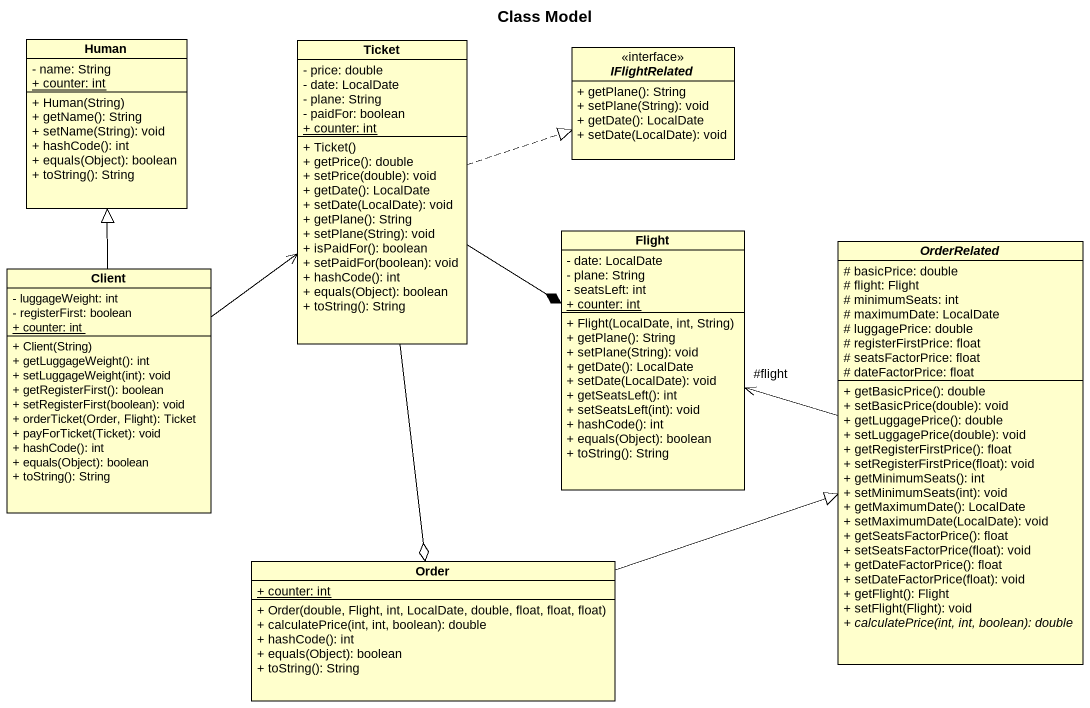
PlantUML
@startuml
title Class Model
hide circle
hide empty members
skinparam classAttributeIconSize 0
class Human {
  - name: String
  {static} + counter: int
  + Human(String)
  + getName(): String
  + setName(String): void
  + hashCode(): int
  + equals(Object): boolean
  + toString(): String
}
class Ticket {
  - price: double
  - date: LocalDate
  - plane: String
  - paidFor: boolean
  {static} + counter: int
  + Ticket()
  + getPrice(): double
  + setPrice(double): void
  + getDate(): LocalDate
  + setDate(LocalDate): void
  + getPlane(): String
  + setPlane(String): void
  + isPaidFor(): boolean
  + setPaidFor(boolean): void
  + hashCode(): int
  + equals(Object): boolean
  + toString(): String
}
interface IFlightRelated {
  + getPlane(): String
  + setPlane(String): void
  + getDate(): LocalDate
  + setDate(LocalDate): void
}
class Flight {
  - date: LocalDate
  - plane: String
  - seatsLeft: int
  {static} + counter: int
  + Flight(LocalDate, int, String)
  + getPlane(): String
  + setPlane(String): void
  + getDate(): LocalDate
  + setDate(LocalDate): void
  + getSeatsLeft(): int
  + setSeatsLeft(int): void
  + hashCode(): int
  + equals(Object): boolean
  + toString(): String
}
abstract class OrderRelated {
  # basicPrice: double
  # flight: Flight
  # minimumSeats: int
  # maximumDate: LocalDate
  # luggagePrice: double
  # registerFirstPrice: float
  # seatsFactorPrice: float
  # dateFactorPrice: float
  + getBasicPrice(): double
  + setBasicPrice(double): void
  + getLuggagePrice(): double
  + setLuggagePrice(double): void
  + getRegisterFirstPrice(): float
  + setRegisterFirstPrice(float): void
  + getMinimumSeats(): int
  + setMinimumSeats(int): void
  + getMaximumDate(): LocalDate
  + setMaximumDate(LocalDate): void
  + getSeatsFactorPrice(): float
  + setSeatsFactorPrice(float): void
  + getDateFactorPrice(): float
  + setDateFactorPrice(float): void
  + getFlight(): Flight
  + setFlight(Flight): void
  {abstract} + calculatePrice(int, int, boolean): double
}
class Client {
  - luggageWeight: int
  - registerFirst: boolean
  {static} + counter: int
  + Client(String)
  + getLuggageWeight(): int
  + setLuggageWeight(int): void
  + getRegisterFirst(): boolean
  + setRegisterFirst(boolean): void
  + orderTicket(Order, Flight): Ticket
  + payForTicket(Ticket): void
  + hashCode(): int
  + equals(Object): boolean
  + toString(): String
}
class Order {
  {static} + counter: int
  + Order(double, Flight, int, LocalDate, double, float, float, float)
  + calculatePrice(int, int, boolean): double
  + hashCode(): int
  + equals(Object): boolean
  + toString(): String
}
Ticket .right.|> IFlightRelated
Ticket --* Flight
Ticket --o Order
OrderRelated -left-> "#flight" Flight
Client -up-|> Human
Client -up-> Ticket
Order -right-|> OrderRelated
@enduml
